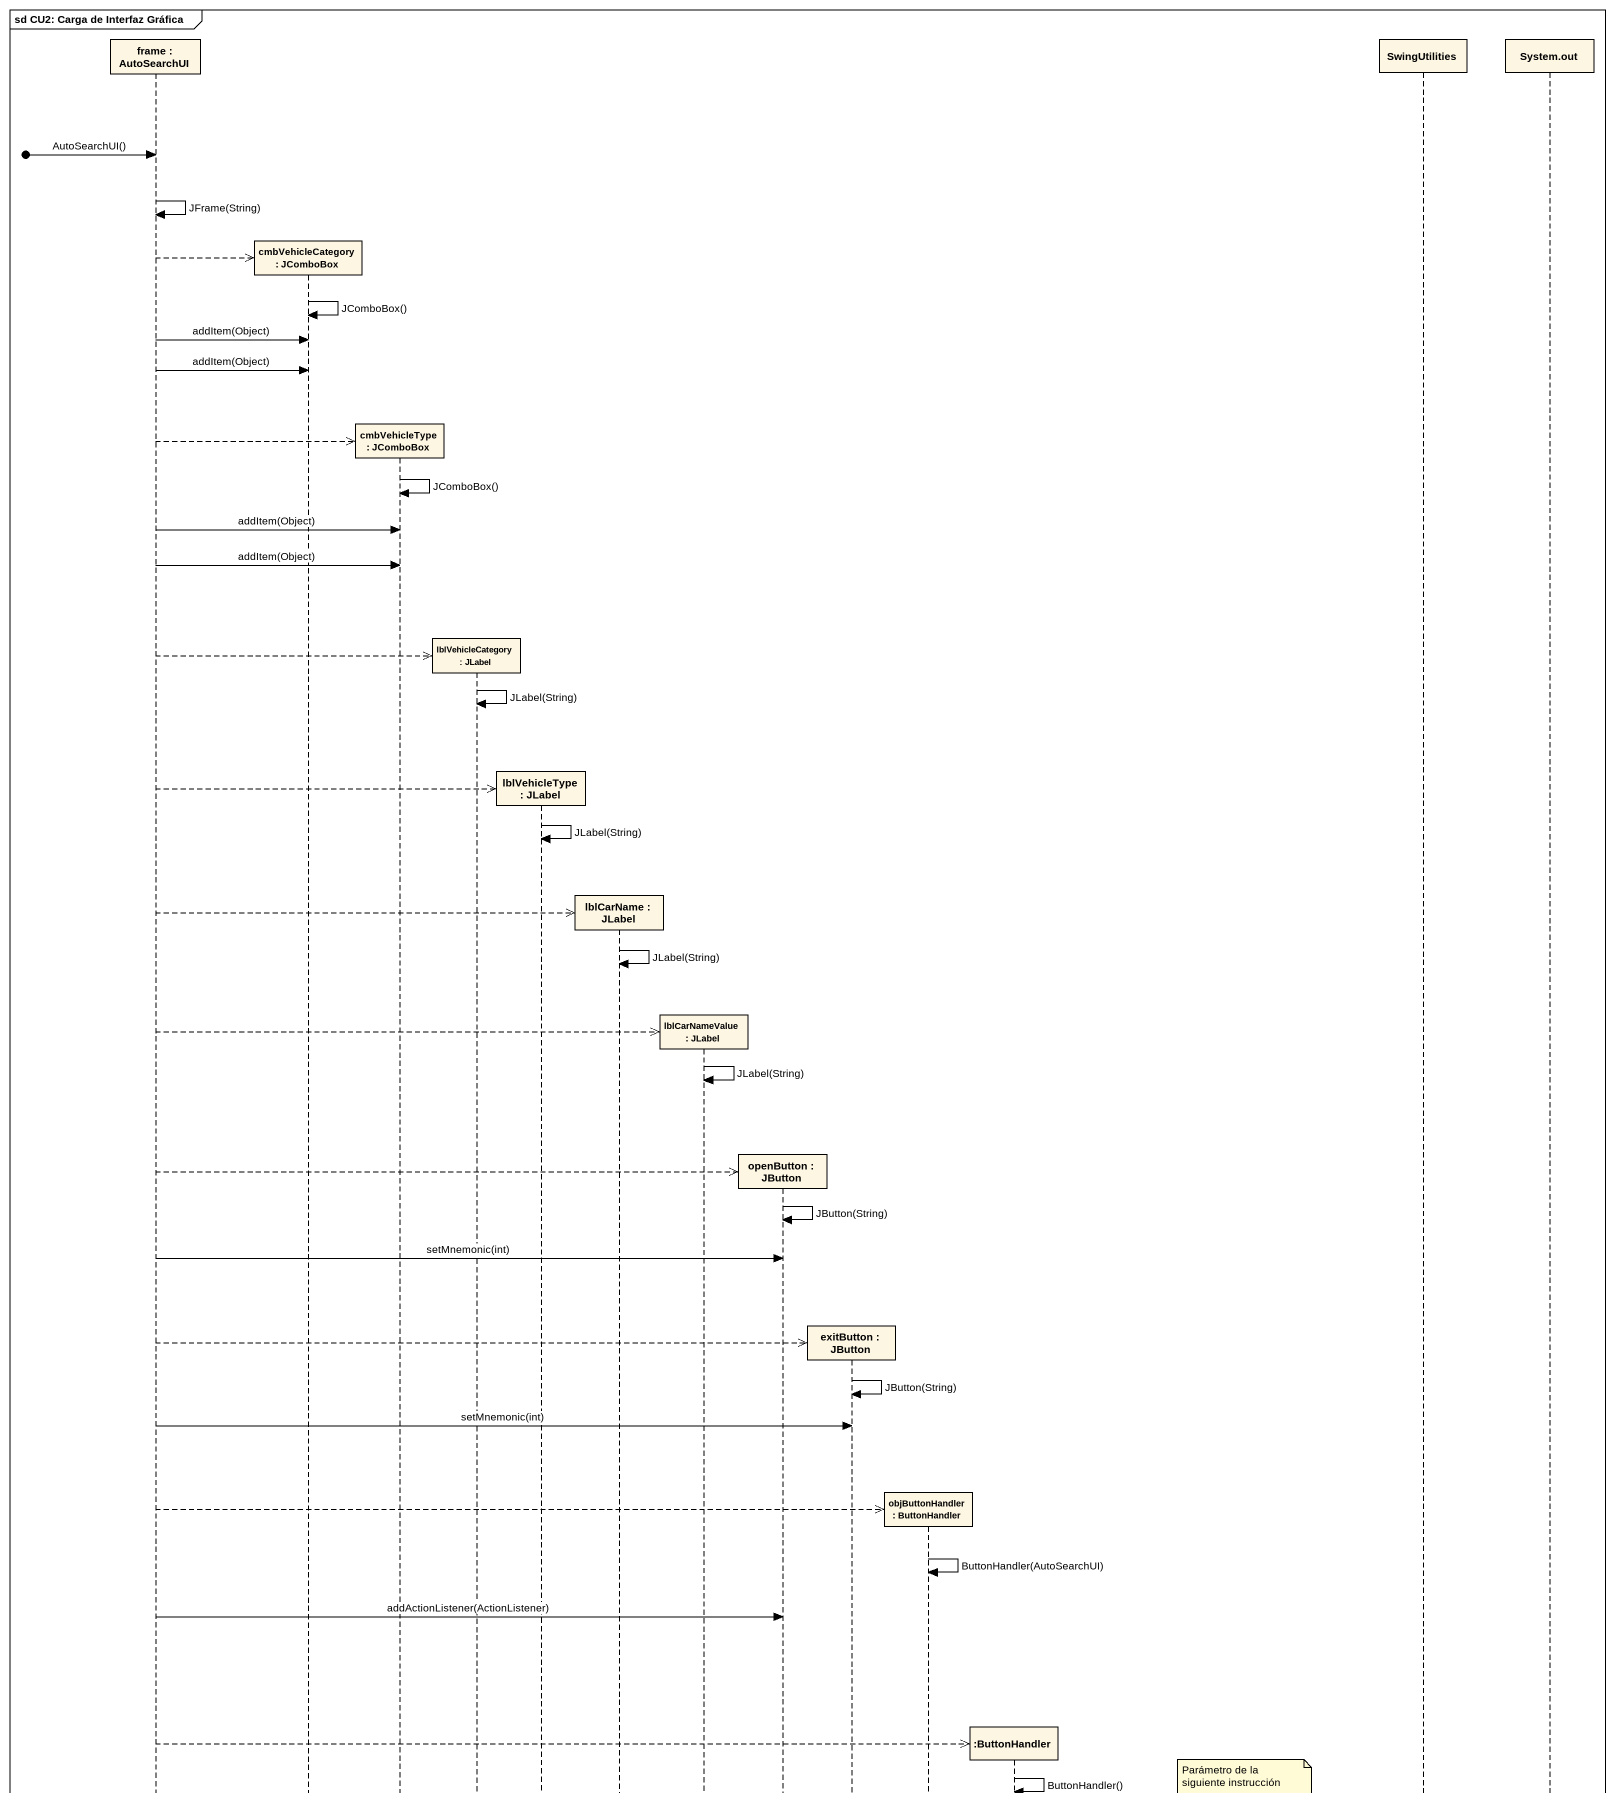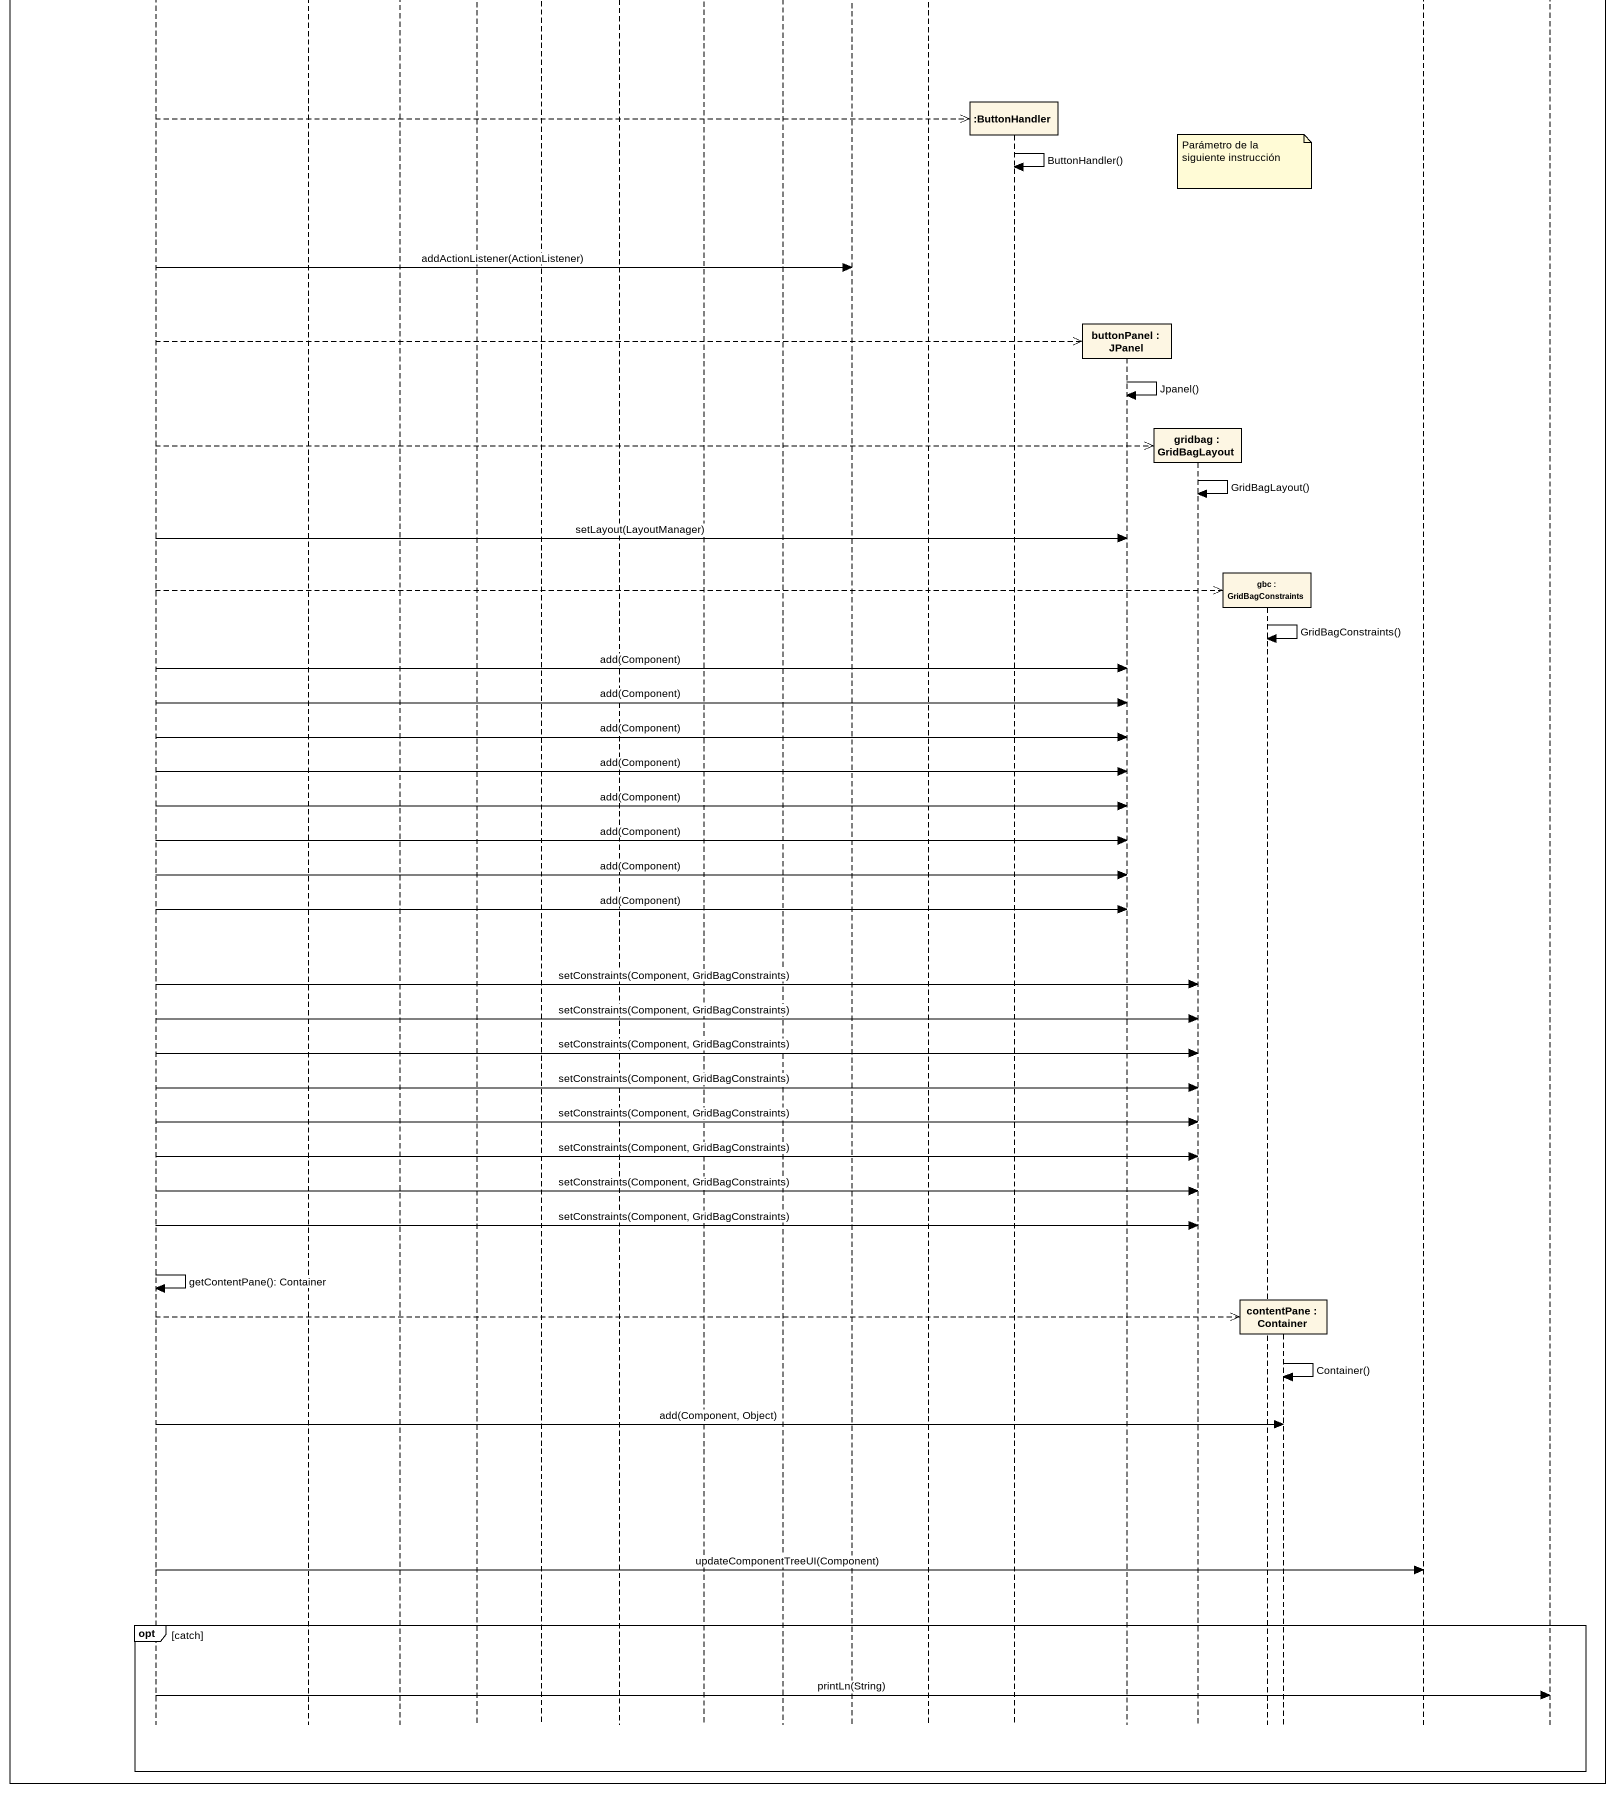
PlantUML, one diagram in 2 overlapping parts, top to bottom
@startuml
mainframe sd CU2: Carga de Interfaz Gráfica
hide footbox
participant "frame : AutoSearchUI" as frame_
participant "cmbVehicleCategory : JComboBox" as cmbVehicleCategory
participant "cmbVehicleType : JComboBox" as cmbVehicleType
participant "lblVehicleCategory : JLabel" as lblVehicleCategory
participant "lblVehicleType : JLabel" as lblVehicleType
participant "lblCarName : JLabel" as lblCarName
participant "lblCarNameValue : JLabel" as lblCarNameValue
participant "openButton : JButton" as openButton
participant "exitButton : JButton" as exitButton
participant "objButtonHandler : ButtonHandler" as objButtonHandler
participant ":ButtonHandler" as ButtonHandler
participant "buttonPanel : JPanel" as buttonPanel
participant "gridbag : GridBagLayout" as gridbag
participant "gbc : GridBagConstraints" as gbc
participant "contentPane : Container" as contentPane
participant SwingUtilities
participant "System.out" as System_out

[o-> frame_ : AutoSearchUI()
frame_ -> frame_ : JFrame(String)
frame_ -->> cmbVehicleCategory **
cmbVehicleCategory -> cmbVehicleCategory : JComboBox()
frame_ -> cmbVehicleCategory : addItem(Object)
frame_ -> cmbVehicleCategory : addItem(Object)
frame_ -->> cmbVehicleType **
cmbVehicleType -> cmbVehicleType : JComboBox()
frame_ -> cmbVehicleType : addItem(Object)
frame_ -> cmbVehicleType : addItem(Object)
frame_ -->> lblVehicleCategory **
lblVehicleCategory -> lblVehicleCategory : JLabel(String)
frame_ -->> lblVehicleType **
lblVehicleType -> lblVehicleType : JLabel(String)
frame_ -->> lblCarName **
lblCarName -> lblCarName : JLabel(String)
frame_ -->> lblCarNameValue **
lblCarNameValue -> lblCarNameValue : JLabel(String)
frame_ -->> openButton **
openButton -> openButton : JButton(String)
frame_ -> openButton : setMnemonic(int)
frame_ -->> exitButton **
exitButton -> exitButton : JButton(String)
frame_ -> exitButton : setMnemonic(int)
frame_ -->> objButtonHandler **
objButtonHandler -> objButtonHandler : ButtonHandler(AutoSearchUI)
frame_ -> openButton : addActionListener(ActionListener)
frame_ -->> ButtonHandler **
ButtonHandler -> ButtonHandler : ButtonHandler()
note over gbc : Parámetro de la siguiente instrucción
frame_ -> exitButton : addActionListener(ActionListener)
frame_ -->> buttonPanel **
buttonPanel -> buttonPanel : Jpanel()
frame_ -->> gridbag **
gridbag -> gridbag : GridBagLayout()
frame_ -> buttonPanel : setLayout(LayoutManager)
frame_ -->> gbc **
gbc -> gbc : GridBagConstraints()
frame_ -> buttonPanel : add(Component)
frame_ -> buttonPanel : add(Component)
frame_ -> buttonPanel : add(Component)
frame_ -> buttonPanel : add(Component)
frame_ -> buttonPanel : add(Component)
frame_ -> buttonPanel : add(Component)
frame_ -> buttonPanel : add(Component)
frame_ -> buttonPanel : add(Component)
frame_ -> gridbag : setConstraints(Component, GridBagConstraints)
frame_ -> gridbag : setConstraints(Component, GridBagConstraints)
frame_ -> gridbag : setConstraints(Component, GridBagConstraints)
frame_ -> gridbag : setConstraints(Component, GridBagConstraints)
frame_ -> gridbag : setConstraints(Component, GridBagConstraints)
frame_ -> gridbag : setConstraints(Component, GridBagConstraints)
frame_ -> gridbag : setConstraints(Component, GridBagConstraints)
frame_ -> gridbag : setConstraints(Component, GridBagConstraints)
frame_ -> frame_ : getContentPane(): Container
frame_ -->> contentPane **
contentPane -> contentPane : Container()
frame_ -> contentPane : add(Component, Object)
frame_ -> SwingUtilities : updateComponentTreeUI(Component)
opt catch
  frame_ -> System_out : printLn(String)
end
@enduml
